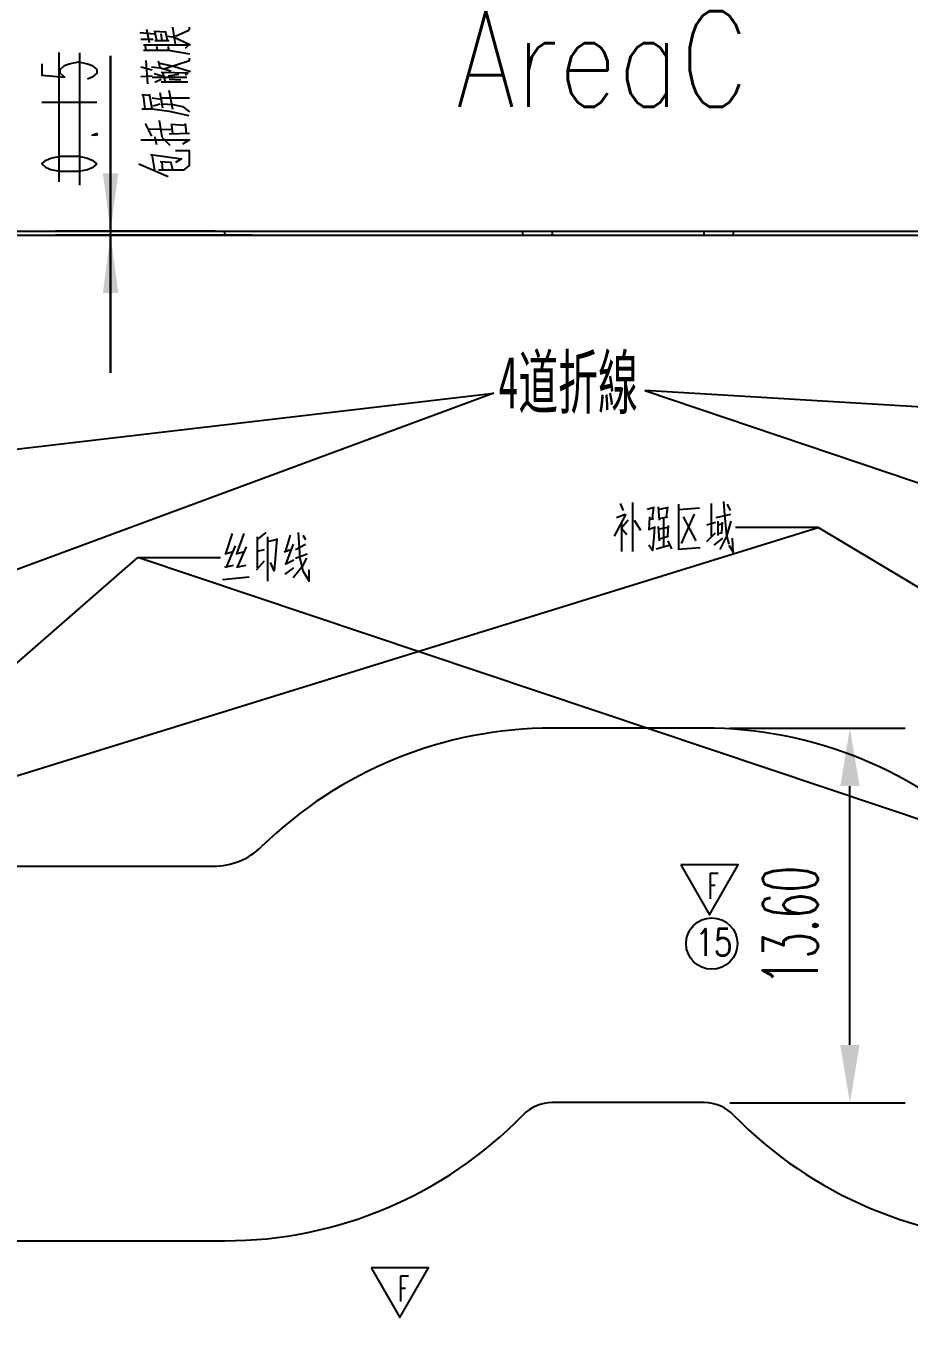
# Model space of a CAD drawing. Header units: millimetres. Extents: x 0 to 210, y 0 to 297.
# Drawn here: x 72.79 to 104.85, y 104.13 to 151.09 of the extents above; entities that cross this region are included whole.
import ezdxf
from ezdxf.enums import TextEntityAlignment as Align

# ---------------------------------------------------------------- set-up
doc = ezdxf.new("R2010")
doc.units = ezdxf.units.MM
doc.header["$LTSCALE"] = 19.36
doc.header["$PDMODE"] = 3
doc.header["$PDSIZE"] = 6
doc.layers.get('0').update_dxf_attribs({"linetype": 'CONTINUOUS'})
doc.layers.get('Defpoints').update_dxf_attribs({"linetype": 'CONTINUOUS'})
doc.layers.add('備註', color=1, linetype='CONTINUOUS')
doc.styles.get("Standard").update_dxf_attribs({"font": 'SIMPLEX.SHX', "width": 0.56})
doc.dimstyles.new('DIMSTYLE_2', dxfattribs={"dimtxt": 2, "dimasz": 2.1, "dimexe": 2, "dimexo": 0.35, "dimgap": 0.5, "dimtad": 1, "dimzin": 0, "dimdsep": 46, "dimtxsty": 'Standard', "dimcen": 0.09, "dimazin": 0, "dimtol": 1, "dimtp": 0.12, "dimtm": 0.12, "dimtfac": 1, "dimtofl": 0, "dimtmove": 0, "dimatfit": 3, "dimfxl": 0, "dimtolj": 1, "dimtzin": 0, "dimarcsym": 0})
doc.dimstyles.new('DIMSTYLE_3', dxfattribs={"dimtxt": 2, "dimasz": 2.1, "dimexe": 2, "dimexo": 0.35, "dimgap": 0.5, "dimtad": 1, "dimzin": 0, "dimdsep": 46, "dimtxsty": 'Standard', "dimcen": 0.09, "dimazin": 0, "dimtp": 0.01, "dimtm": 0.01, "dimtfac": 1, "dimtofl": 0, "dimtmove": 0, "dimatfit": 3, "dimfxl": 0, "dimtolj": 1, "dimtzin": 0, "dimarcsym": 0})
doc.dimstyles.new('DIMSTYLE_4', dxfattribs={"dimtxt": 2, "dimasz": 2.1, "dimexe": 2, "dimexo": 0.35, "dimgap": 0.5, "dimtad": 1, "dimzin": 0, "dimdsep": 46, "dimtxsty": 'Standard', "dimcen": 0.09, "dimazin": 0, "dimtp": 0.1, "dimtm": 0.1, "dimtfac": 1, "dimtofl": 0, "dimtmove": 0, "dimatfit": 3, "dimfxl": 0, "dimtolj": 1, "dimtzin": 0, "dimarcsym": 0})
doc.dimstyles.get("Standard").update_dxf_attribs({"dimtxt": 2, "dimasz": 2.1, "dimexe": 2, "dimexo": 0.35, "dimtad": 1, "dimzin": 0, "dimdsep": 46, "dimtxsty": 'Standard', "dimcen": 0.09, "dimazin": 0, "dimtol": 1, "dimtp": 0.01, "dimtm": 0.01, "dimtfac": 1, "dimtofl": 0, "dimtmove": 0, "dimatfit": 3, "dimfxl": 0, "dimtolj": 1, "dimtzin": 0, "dimarcsym": 0})

# ---------------------------------------------------------------- blocks, each defined once
blk = doc.blocks.new('_FILLED')
at = {"color": 0, "linetype": 'ByBlock'}
blk.add_solid([(0, 0), (-1, 0.133), (-1, -0.133)], dxfattribs=at)
blk = doc.blocks.new('*D144')
at = {"color": 2}
for p, q in [((48.006, 107.628), (48.006, 99.498)), ((131.826, 107.628), (131.826, 99.498)), ((48.006, 101.498), (89.916, 101.498)), ((131.826, 101.498), (89.916, 101.498))]:
    blk.add_line(p, q, dxfattribs=at)
at = {"color": 2, "xscale": 2.1, "yscale": 2.1, "zscale": 2.1, "rotation": 180}
blk.add_blockref('_FILLED', (48.006, 101.498), dxfattribs=at)
at = {"color": 2, "xscale": 2.1, "yscale": 2.1, "zscale": 2.1}
blk.add_blockref('_FILLED', (131.826, 101.498), dxfattribs=at)
blk = doc.blocks.new('*D111414')
at = {"color": 2}
for p, q in [((75.863, 143.64), (75.863, 149.997)), ((75.863, 149.997), (75.863, 143.565)), ((79.664, 143.64), (73.863, 143.64)), ((80.997, 143.49), (73.863, 143.49)), ((75.863, 138.49), (75.863, 143.565)), ((75.863, 143.49), (75.863, 138.49))]:
    blk.add_line(p, q, dxfattribs=at)
at = {"color": 2, "xscale": 2.1, "yscale": 2.1, "zscale": 2.1}
for p, rotation in [((75.863, 143.64), 270), ((75.863, 143.49), 90)]:
    blk.add_blockref('_FILLED', p, dxfattribs=dict(at, rotation=rotation))
blk = doc.blocks.new('*D137')
at = {"color": 0, "lineweight": -2}
for p, q in [((98.338, 125.59), (104.701, 125.59)), ((102.701, 114.09), (102.701, 123.49)), ((98.338, 111.99), (104.701, 111.99))]:
    blk.add_line(p, q, dxfattribs=at)
at = {"color": 0}
for points in [[(103.051, 123.49), (102.351, 123.49), (102.701, 125.59)], [(102.351, 114.09), (103.051, 114.09), (102.701, 111.99)]]:
    blk.add_solid(points, dxfattribs=at)
at = {"layer": 'Defpoints', "color": 0}
for p in [(97.988, 125.59), (102.701, 125.59), (97.988, 111.99)]:
    blk.add_point(p, dxfattribs=at)
at = {"color": 0, "insert": (99.534, 118.427), "char_height": 2, "attachment_point": 2, "rotation": 90, "line_spacing_factor": 0.9}
blk.add_mtext('\\A1;13.60', dxfattribs=at)

msp = doc.modelspace()

# ---------------------------------------------------------------- linework, layer by layer
at = {"color": 2}
for p, q in [((76.927, 150.85), (77.443, 150.797)), ((77.282, 150.477), (77.185, 150.957)), ((77.443, 150.903), (77.863, 150.877)), ((77.54, 150.557), (77.475, 150.903)), ((77.734, 150.557), (77.701, 150.797)), ((77.927, 150.557), (77.863, 150.903)), ((78.217, 150.423), (78.121, 151.037)), ((78.217, 150.717), (78.701, 150.93)), ((78.734, 150.93), (78.734, 151.037)), ((76.959, 150.61), (77.411, 150.61)), ((77.153, 150.21), (77.121, 150.397)), ((77.475, 150.557), (77.992, 150.557)), ((77.572, 150.21), (77.54, 150.343)), ((77.992, 150.21), (77.959, 150.343)), ((77.217, 148.983), (77.153, 149.837)), ((77.669, 149.57), (77.605, 149.81)), ((76.959, 149.597), (77.379, 149.49)), ((77.443, 149.357), (77.734, 149.277)), ((77.863, 149.063), (77.766, 149.41)), ((77.959, 149.277), (78.346, 149.33)), ((76.959, 149.25), (77.379, 149.277)), ((77.379, 149.223), (78.637, 149.223)), ((77.701, 149.143), (77.475, 149.037)), ((77.701, 149.063), (78.669, 149.063)), ((78.411, 149.117), (77.992, 149.143)), ((77.282, 148.557), (76.992, 148.583)), ((77.121, 148.077), (77.056, 148.557)), ((77.379, 148.077), (77.282, 148.61)), ((77.379, 148.477), (77.701, 148.423)), ((77.766, 148.103), (77.669, 148.663)), ((77.701, 148.477), (78.734, 148.477)), ((78.121, 148.05), (77.992, 148.743)), ((73.363, 148.317), (75.363, 148.317)), ((77.411, 148.183), (77.669, 148.263)), ((77.121, 147.543), (77.346, 147.09)), ((77.734, 147.063), (77.637, 147.65)), ((78.056, 147.517), (78.572, 147.49)), ((78.121, 147.197), (78.088, 147.49)), ((78.572, 147.543), (78.605, 147.197)), ((77.217, 147.357), (78.121, 147.33)), ((77.54, 146.77), (77.475, 147.063)), ((78.024, 146.743), (77.734, 147.037)), ((77.992, 147.17), (78.734, 147.197)), ((76.895, 146.077), (77.959, 145.623)), ((77.475, 145.837), (77.379, 146.423)), ((78.056, 146.13), (77.669, 146.157)), ((77.766, 145.863), (77.734, 146.13)), ((78.121, 145.863), (78.056, 146.157)), ((94.225, 133.236), (94.544, 133.365)), ((94.358, 133.752), (94.465, 133.494)), ((94.811, 133.785), (94.811, 132.01)), ((95.558, 133.591), (95.345, 133.526)), ((95.531, 133.204), (95.585, 133.623)), ((95.744, 133.623), (95.771, 133.139)), ((96.064, 133.591), (95.771, 133.526)), ((96.038, 133.268), (96.091, 133.623)), ((96.491, 132.075), (96.491, 133.72)), ((96.491, 133.526), (97.238, 133.591)), ((97.051, 133.365), (96.571, 132.301)), ((97.665, 133.752), (97.665, 132.526)), ((97.851, 133.236), (98.384, 133.365)), ((98.251, 133.72), (98.358, 133.494)), ((94.411, 133.043), (94.411, 132.01)), ((94.864, 133.139), (95.105, 132.785)), ((95.424, 133.268), (95.398, 132.785)), ((95.424, 133.172), (95.585, 133.204)), ((95.744, 132.914), (95.771, 132.397)), ((95.771, 133.204), (96.091, 133.268)), ((95.931, 133.204), (95.931, 132.172)), ((96.091, 132.559), (96.118, 132.946)), ((96.651, 133.268), (97.105, 132.397)), ((97.504, 132.978), (97.824, 133.075)), ((97.905, 133.107), (97.905, 132.591)), ((97.905, 132.978), (98.038, 133.01)), ((98.064, 133.075), (98.038, 132.688)), ((80.277, 132.664), (80.037, 131.922)), ((80.703, 132.664), (80.437, 131.922)), ((81.503, 132.696), (81.183, 132.438)), ((81.183, 132.535), (81.183, 131.406)), ((81.557, 132.535), (81.557, 130.922)), ((81.557, 132.374), (81.877, 132.438)), ((82.383, 132.6), (82.197, 131.987)), ((82.837, 132.6), (82.943, 132.438)), ((95.398, 132.817), (95.585, 132.881)), ((96.091, 132.881), (95.771, 132.817)), ((95.771, 132.462), (96.118, 132.559)), ((97.504, 132.365), (97.824, 132.688)), ((97.771, 132.236), (98.091, 132.494)), ((97.905, 132.655), (98.064, 132.688)), ((80.01, 131.922), (80.277, 131.987)), ((80.383, 132.213), (80.063, 131.438)), ((80.41, 131.922), (80.677, 131.987)), ((80.783, 132.18), (80.463, 131.438)), ((81.183, 132.019), (81.45, 132.083)), ((82.17, 131.987), (82.41, 132.083)), ((82.49, 132.277), (82.223, 131.567)), ((82.57, 132.083), (82.943, 132.277)), ((95.665, 132.107), (96.145, 132.236)), ((96.091, 132.397), (96.225, 132.107)), ((97.264, 132.139), (96.465, 132.075)), ((80.01, 131.438), (80.33, 131.503)), ((80.437, 131.438), (80.783, 131.503)), ((81.157, 131.342), (81.45, 131.664)), ((82.517, 131.696), (82.197, 131.535)), ((82.57, 131.761), (82.997, 131.922)), ((79.93, 130.987), (80.89, 131.083)), ((82.197, 131.18), (82.517, 131.406))]:
    msp.add_line(p, q, dxfattribs=at)
at = {"color": 7}
for p, q in [((48.006, 143.64), (131.826, 143.64)), ((48.006, 143.49), (131.826, 143.49)), ((97.405, 125.595), (91.905, 125.595)), ((49.006, 120.578), (79.599, 120.578)), ((97.405, 111.995), (91.905, 111.995)), ((49.006, 106.978), (80.014, 106.978))]:
    msp.add_line(p, q, dxfattribs=at)
at = {"color": 9}
for p, q in [((80.014, 143.49), (80.014, 143.64)), ((90.83, 143.49), (90.83, 143.64)), ((91.905, 143.49), (91.905, 143.64)), ((97.405, 143.49), (97.405, 143.64)), ((98.479, 143.49), (98.479, 143.64))]:
    msp.add_line(p, q, dxfattribs=at)
at = {"color": 2}
for points in [[(77.056, 150.397), (78.701, 150.397), (78.572, 150.263)], [(77.895, 150.717), (78.153, 150.69), (78.766, 150.397)], [(77.056, 150.21), (77.959, 150.21), (78.734, 150.077)], [(77.83, 149.543), (78.734, 149.837), (78.734, 149.917)], [(73.363, 149.717), (73.363, 149.297), (74.196, 149.227), (74.029, 149.367), (74.029, 149.507), (74.196, 149.647), (74.363, 149.717), (74.696, 149.787), (75.029, 149.717), (75.196, 149.647), (75.363, 149.507), (75.363, 149.367), (75.196, 149.227), (75.029, 149.157)], [(77.346, 149.597), (77.669, 149.57), (78.056, 149.463)], [(77.637, 149.73), (78.153, 149.623), (78.766, 149.437)], [(77.701, 149.41), (78.669, 149.383), (78.572, 149.303)], [(76.992, 148.077), (77.379, 148.077), (77.992, 147.997), (78.701, 147.837)], [(77.734, 148.263), (78.121, 148.237), (78.475, 148.157), (78.734, 147.97)], [(75.363, 147.197), (75.363, 147.127), (75.196, 147.127), (75.363, 147.197)], [(76.959, 146.957), (78.734, 146.957), (78.475, 146.797)], [(77.605, 145.863), (78.54, 145.863), (78.734, 146.023), (78.734, 146.557), (78.217, 146.557)], [(75.363, 146.077), (75.196, 145.937), (75.029, 145.867), (74.696, 145.797), (74.029, 145.797), (73.696, 145.867), (73.529, 145.937), (73.363, 146.077), (73.529, 146.217), (73.696, 146.287), (74.029, 146.357), (74.696, 146.357), (75.029, 146.287), (75.196, 146.217), (75.363, 146.077)], [(77.314, 146.423), (78.443, 146.263), (78.217, 146.13)], [(94.571, 133.365), (94.358, 132.978), (94.145, 132.559)], [(98.118, 133.817), (98.144, 133.333), (98.225, 132.591), (98.305, 132.268)], [(94.651, 133.139), (94.411, 132.849), (94.598, 132.623)], [(95.611, 132.914), (95.585, 132.526), (95.531, 132.043), (95.398, 132.236)], [(98.384, 133.107), (98.225, 132.559), (97.985, 132.075)], [(81.903, 132.471), (81.797, 131.309), (81.663, 131.6)], [(82.677, 132.696), (82.73, 131.761), (82.837, 131.309)], [(98.305, 132.236), (98.464, 131.978), (98.438, 132.494)], [(82.97, 131.761), (82.81, 131.438), (82.49, 131.051)], [(82.837, 131.309), (83.077, 130.922), (83.077, 131.342)]]:
    msp.add_lwpolyline(points, dxfattribs=at)
at = {"color": 7}
for centre, radius, start, end in [((91.905, 110.495), 15.1, 90, 134.3588), ((97.405, 110.495), 15.1, 45.6412, 90), ((79.599, 123.078), 2.5, 270, 314.3588), ((91.905, 110.495), 1.5, 90, 135.7488), ((97.405, 110.495), 1.5, 44.2512, 90), ((80.014, 122.078), 15.1, 270, 315.7488), ((109.295, 122.078), 15.1, 224.2512, 270)]:
    msp.add_arc(centre, radius, start, end, dxfattribs=at)
at = {"layer": '備註'}
for p, q in [((73.984, 150.128), (73.984, 145.422)), ((74.734, 150.106), (74.734, 145.309)), ((89.774, 137.749), (54.528, 124.718)), ((57.152, 133.938), (89.774, 137.749)), ((126.178, 135.992), (95.251, 137.851)), ((95.251, 137.851), (124.455, 127.99))]:
    msp.add_line(p, q, dxfattribs=at)
for points in [[(96.56, 120.624), (97.604, 118.816), (98.648, 120.624)], [(85.321, 105.999), (86.365, 104.191), (87.409, 105.999)]]:
    msp.add_lwpolyline(points, close=True, dxfattribs=at)
msp.add_circle((97.684, 117.769), 0.933, dxfattribs=at)

# ---------------------------------------------------------------- texts
at = {"layer": '備註', "width": 0.8}
for s, height, p in [('AreaC', 3.4836, (93.719, 149.886)), ('15', 0.9798, (97.764, 117.818))]:
    msp.add_text(s, height=height, dxfattribs=at).set_placement(p, align=Align.MIDDLE_CENTER)
at = {"layer": '備註', "attachment_point": 1}
for s, insert, char_height, width in [('{\\fSimSun|b0|i0|c134|p2;4\\M+5B5C0\\M+5D5DB\\M+5BE80}', (89.939, 139.097), 1.89583, 11.62575), ('F', (97.541, 120.33), 0.933, 1.61001), ('F', (86.303, 105.704), 0.933, 1.61001)]:
    msp.add_mtext(s, dxfattribs=dict(at, insert=insert, char_height=char_height, width=width))

# ---------------------------------------------------------------- dimensions: what is measured, and where the dimension line sits
at = {"color": 2}
dim = msp.add_linear_dim(base=(75.863, 143.49), p1=(80.014, 143.64), p2=(81.347, 143.49), angle=270, text='<>\\P包括屏蔽膜', dimstyle='DIMSTYLE_3', dxfattribs=at)
dim.commit()
dim.dimension.update_dxf_attribs({"geometry": '*D111414', "text_midpoint": (75.863, 145.517), "dimtype": 160})
dim = msp.add_linear_dim(base=(102.701, 125.59), p1=(97.988, 111.99), p2=(97.988, 125.59), angle=90, dimstyle='DIMSTYLE_4', dxfattribs=at)
dim.commit()
dim.dimension.update_dxf_attribs({"geometry": '*D137', "text_midpoint": (102.701, 118.427), "dimtype": 160})
dim = msp.add_linear_dim(base=(131.826, 101.498), p1=(48.006, 107.978), p2=(131.826, 107.978), dimstyle='DIMSTYLE_2', dxfattribs=at)
dim.commit()
dim.dimension.update_dxf_attribs({"geometry": '*D144', "text_midpoint": (87.962, 101.498), "dimtype": 160})

# ---------------------------------------------------------------- leaders
for points, override in [([(51.036, 117.231), (101.545, 132.881), (98.545, 132.881)], {"dimtad": 0, "dimldrblk": 'NONE'}), ([(127.576, 117.266), (101.545, 132.881), (98.545, 132.881)], {"dimtad": 0, "dimldrblk": 'NONE'}), ([(58.977, 116.193), (76.85, 131.793), (79.85, 131.793)], {"dimtad": 0}), ([(122.63, 116.426), (76.85, 131.793), (79.85, 131.793)], {"dimtad": 0}), ([(124.455, 111.021), (85.587, 91.838), (88.587, 91.838)], {"dimtad": 0}), ([(57.152, 108.562), (85.587, 91.838), (88.587, 91.838)], {"dimtad": 0})]:
    msp.add_leader(points, dimstyle='Standard', override=override, dxfattribs=at)

doc.saveas('drawing.dxf')
